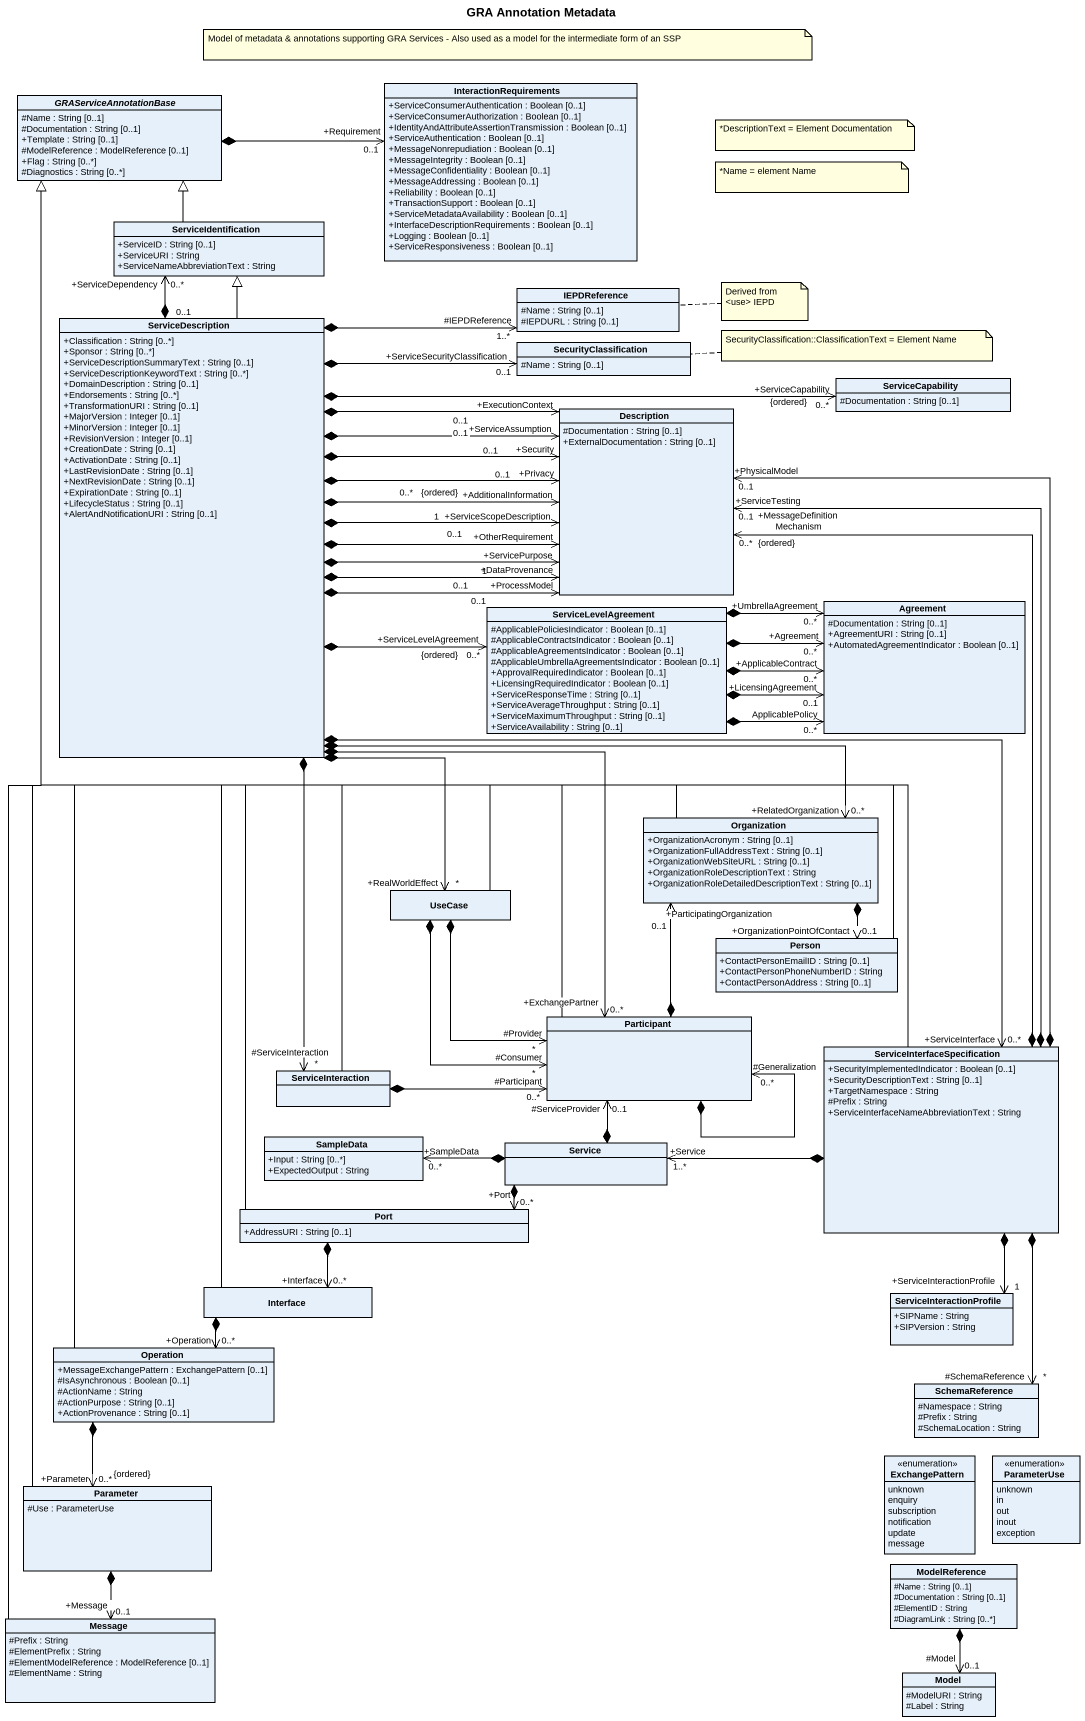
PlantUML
@startuml
title GRA Annotation Metadata
hide circle
hide empty members
skinparam classAttributeIconSize 0
class InteractionRequirements {
  +ServiceConsumerAuthentication : Boolean [0..1]
  +ServiceConsumerAuthorization : Boolean [0..1]
  +IdentityAndAttributeAssertionTransmission : Boolean [0..1]
  +ServiceAuthentication : Boolean [0..1]
  +MessageNonrepudiation : Boolean [0..1]
  +MessageIntegrity : Boolean [0..1]
  +MessageConfidentiality : Boolean [0..1]
  +MessageAddressing : Boolean [0..1]
  +Reliability : Boolean [0..1]
  +TransactionSupport : Boolean [0..1]
  +ServiceMetadataAvailability : Boolean [0..1]
  +InterfaceDescriptionRequirements : Boolean [0..1]
  +Logging : Boolean [0..1]
  +ServiceResponsiveness : Boolean [0..1]
}
abstract class GRAServiceAnnotationBase {
  #Name : String [0..1]
  #Documentation : String [0..1]
  +Template : String [0..1]
  #ModelReference : ModelReference [0..1]
  +Flag : String [0..*]
  #Diagnostics : String [0..*]
}
class ServiceIdentification {
  +ServiceID : String [0..1]
  +ServiceURI : String
  +ServiceNameAbbreviationText : String
}
class ServiceDescription {
  +Classification : String [0..*]
  +Sponsor : String [0..*]
  +ServiceDescriptionSummaryText : String [0..1]
  +ServiceDescriptionKeywordText : String [0..*]
  +DomainDescription : String [0..1]
  +Endorsements : String [0..*]
  +TransformationURI : String [0..1]
  +MajorVersion : Integer [0..1]
  +MinorVersion : Integer [0..1]
  +RevisionVersion : Integer [0..1]
  +CreationDate : String [0..1]
  +ActivationDate : String [0..1]
  +LastRevisionDate : String [0..1]
  +NextRevisionDate : String [0..1]
  +ExpirationDate : String [0..1]
  +LifecycleStatus : String [0..1]
  +AlertAndNotificationURI : String [0..1]
}
class IEPDReference {
  #Name : String [0..1]
  #IEPDURL : String [0..1]
}
class SecurityClassification {
  #Name : String [0..1]
}
class ServiceCapability {
  #Documentation : String [0..1]
}
class Description {
  #Documentation : String [0..1]
  +ExternalDocumentation : String [0..1]
}
class ServiceLevelAgreement {
  #ApplicablePoliciesIndicator : Boolean [0..1]
  #ApplicableContractsIndicator : Boolean [0..1]
  #ApplicableAgreementsIndicator : Boolean [0..1]
  #ApplicableUmbrellaAgreementsIndicator : Boolean [0..1]
  +ApprovalRequiredIndicator : Boolean [0..1]
  +LicensingRequiredIndicator : Boolean [0..1]
  +ServiceResponseTime : String [0..1]
  +ServiceAverageThroughput : String [0..1]
  +ServiceMaximumThroughput : String [0..1]
  +ServiceAvailability : String [0..1]
}
class Agreement {
  #Documentation : String [0..1]
  +AgreementURI : String [0..1]
  +AutomatedAgreementIndicator : Boolean [0..1]
}
class Organization {
  +OrganizationAcronym : String [0..1]
  +OrganizationFullAddressText : String [0..1]
  +OrganizationWebSiteURL : String [0..1]
  +OrganizationRoleDescriptionText : String
  +OrganizationRoleDetailedDescriptionText : String [0..1]
}
class "UseCase" as UseCase_
class "Person" as Person_ {
  +ContactPersonEmailID : String [0..1]
  +ContactPersonPhoneNumberID : String
  +ContactPersonAddress : String [0..1]
}
class "Participant" as Participant_
class "ServiceInterfaceSpecification" as ServiceInterfaceSpecificatio {
  +SecurityImplementedIndicator : Boolean [0..1]
  +SecurityDescriptionText : String [0..1]
  +TargetNamespace : String
  #Prefix : String
  +ServiceInterfaceNameAbbreviationText : String
}
class ServiceInteraction
class SampleData {
  +Input : String [0..*]
  +ExpectedOutput : String
}
class Service
class "Port" as Port_ {
  +AddressURI : String [0..1]
}
class "Interface" as Interface_
class ServiceInteractionProfile {
  +SIPName : String
  +SIPVersion : String
}
class Operation {
  +MessageExchangePattern : ExchangePattern [0..1]
  #IsAsynchronous : Boolean [0..1]
  #ActionName : String
  #ActionPurpose : String [0..1]
  +ActionProvenance : String [0..1]
}
class SchemaReference {
  #Namespace : String
  #Prefix : String
  #SchemaLocation : String
}
enum ExchangePattern {
  unknown
  enquiry
  subscription
  notification
  update
  message
}
enum ParameterUse {
  unknown
  in
  out
  inout
  exception
}
class Parameter {
  #Use : ParameterUse
}
class ModelReference {
  #Name : String [0..1]
  #Documentation : String [0..1]
  #ElementID : String
  #DiagramLink : String [0..*]
}
class Message {
  #Prefix : String
  #ElementPrefix : String
  #ElementModelReference : ModelReference [0..1]
  #ElementName : String
}
class Model {
  #ModelURI : String
  #Label : String
}
InteractionRequirements "+Requirement\n0..1" <-left-* GRAServiceAnnotationBase
ServiceIdentification -up-|> GRAServiceAnnotationBase
ServiceDescription "0..1" *-up-> "+ServiceDependency\n0..*" ServiceIdentification
ServiceDescription -up-|> ServiceIdentification
ServiceDescription *-right-> "#IEPDReference\n1..*" IEPDReference
ServiceDescription *-right-> "+ServiceCapability\n0..*\n{ordered}" ServiceCapability
ServiceDescription *-right-> "0..1\n+OtherRequirement" Description
ServiceDescription *-right-> "+DataProvenance\n0..1" Description
ServiceDescription *-right-> "+ProcessModel\n0..1" Description
ServiceDescription *-right-> "+ServiceLevelAgreement\n0..*\n{ordered}" ServiceLevelAgreement
ServiceDescription *-right-> "+RelatedOrganization\n0..*" Organization
ServiceDescription *--> "+RealWorldEffect\n*" UseCase_
ServiceDescription *--> "+ExchangePartner\n0..*" Participant_
ServiceDescription *--> "+ServiceInterface\n0..*" ServiceInterfaceSpecificatio
ServiceDescription *--> "#ServiceInteraction\n*" ServiceInteraction
SecurityClassification "+ServiceSecurityClassification\n0..1" <-left-* ServiceDescription
Description "+ExecutionContext\n0..1" <-left-* ServiceDescription
Description "+Security\n0..1" <-left-* ServiceDescription
Description "+Privacy\n0..1" <-left-* ServiceDescription
Description "+ServiceAssumption\n0..1" <-left-* ServiceDescription
Description "+AdditionalInformation\n0..*\n{ordered}" <-left-* ServiceDescription
Description "+ServiceScopeDescription\n1" <-left-* ServiceDescription
Description "+ServicePurpose\n1" <-left-* ServiceDescription
Description "+ServiceTesting\n0..1" <--* ServiceInterfaceSpecificatio
Description "+MessageDefinitionMechanism\n0..*\n{ordered}" <--* ServiceInterfaceSpecificatio
ServiceLevelAgreement *-right-> "+Agreement\n0..*" Agreement
ServiceLevelAgreement *-right-> "+LicensingAgreement\n0..1" Agreement
ServiceLevelAgreement *-right-> "+UmbrellaAgreement\n0..*" Agreement
ServiceLevelAgreement *-right-> "+ApplicableContract\n0..*" Agreement
Agreement "ApplicablePolicy\n0..*" <-left-* ServiceLevelAgreement
Organization -up-|> GRAServiceAnnotationBase
Organization *--> "+OrganizationPointOfContact\n0..1" Person_
UseCase_ -up-|> GRAServiceAnnotationBase
UseCase_ *--> "#Consumer\n*" Participant_
Person_ -up-|> GRAServiceAnnotationBase
Participant_ -up-|> GRAServiceAnnotationBase
Participant_ *-up-> "+ParticipatingOrganization\n0..1" Organization
Participant_ "#Provider\n*" <-up-* UseCase_
Participant_ *--> "#Generalization\n0..*" Participant_
Participant_ "#ServiceProvider\n0..1" <--* Service
ServiceInterfaceSpecificatio -up-|> GRAServiceAnnotationBase
ServiceInterfaceSpecificatio *-up-> "+PhysicalModel\n0..1" Description
ServiceInterfaceSpecificatio *--> "+ServiceInteractionProfile\n1" ServiceInteractionProfile
ServiceInterfaceSpecificatio *--> "#SchemaReference\n*" SchemaReference
ServiceInteraction -up-|> GRAServiceAnnotationBase
ServiceInteraction *-right-> "#Participant\n0..*" Participant_
Service "+Service\n1..*" <-right-* ServiceInterfaceSpecificatio
Service *-left-> "0..*\n+SampleData" SampleData
Port_ -up-|> GRAServiceAnnotationBase
Port_ "+Port\n0..*" <-right-* Service
Interface_ -up-|> GRAServiceAnnotationBase
Interface_ "+Interface\n0..*" <-up-* Port_
Operation -up-|> GRAServiceAnnotationBase
Operation "+Operation\n0..*" <-up-* Interface_
Parameter -up-|> GRAServiceAnnotationBase
Parameter "+Parameter\n0..*\n{ordered}" <-up-* Operation
Parameter *--> "+Message\n0..1" Message
ModelReference *--> "#Model\n0..1" Model
Message -up-|> GRAServiceAnnotationBase
note as N1
  Model of metadata & annotations supporting GRA Services - Also used as a model for the intermediate form of an SSP
end note
note as N2
  *DescriptionText = Element Documentation
end note
note as N3
  *Name = element Name
end note
note right of IEPDReference : Derived from <use> IEPD
note right of SecurityClassification : SecurityClassification::ClassificationText = Element Name
@enduml
